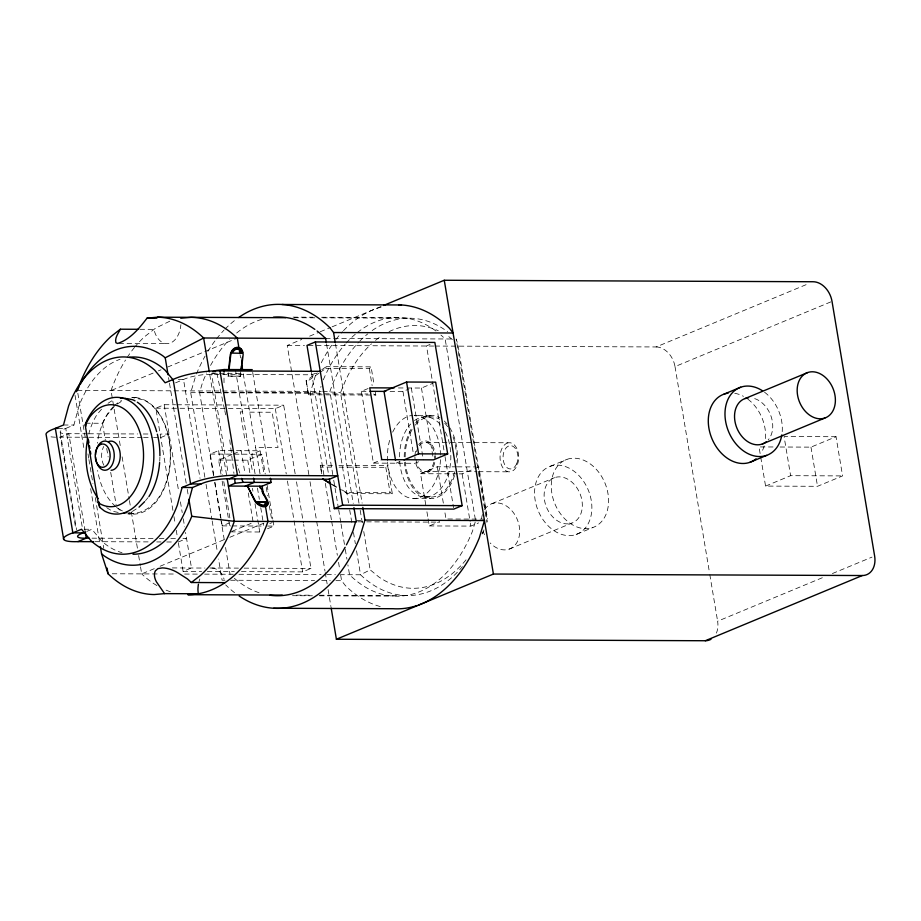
<?xml version="1.0" encoding="UTF-8"?>
<svg xmlns="http://www.w3.org/2000/svg" width="921" height="921" viewBox="0 0 921 921"><rect width="100%" height="100%" fill="white"/><g stroke="black" fill="none" stroke-linecap="round" stroke-linejoin="round"><path stroke-width="0.69" stroke-dasharray="4.61 3.45" d="M240.957 373.373L240.623 376.252L228.281 376.194L228.212 372.763M228.281 376.194L228.615 373.327M240.623 376.252L240.68 371.704M320.117 372.418L325.804 368.458L326.195 366.673L371.094 366.846L374.156 385.185M57.954 428.392L65.748 428.426L73.887 425.042L78.976 406.115A98.628 63.019 -89.8 0 1 120.064 359.294M204.876 477.274L190.716 392.668L195.885 375.261M213.522 475.558L199.604 392.381L202.689 381.996A139.382 89.061 -89.8 0 1 206.718 372.878M323.904 474.937L310.216 393.152L315.385 375.745A152 97.131 -89.8 0 1 316.49 373.097M332.792 474.637L319.103 392.864L321.038 386.371M475.19 522.115L472.485 531.21A139.382 89.061 -89.8 0 1 349.543 574.727L347.885 564.861M359.006 503.223L340.517 392.691L345.824 379.786A133.729 85.457 -89.8 0 1 371.474 343.844M482.109 534.03L483.18 531.452M101.517 409.212L97.004 414.6A57.816 36.944 -89.8 0 0 88.75 433.975M114.285 406.426L107.389 414.646A57.816 36.944 -89.8 0 0 97.315 443.185M145.483 500.667L148.074 497.57M325.804 368.458L369.298 368.63L371.094 366.846M339.124 467.154L385.818 467.338L387.614 465.566L392.334 493.771L347.436 493.587L342.474 490.743M375.342 392.231L375.814 395.051L308.477 394.787L306.117 380.684L317.273 372.901M321.74 369.781L326.195 366.673M308.477 394.787L306.474 381.927L318.977 373.212M108.033 403.283L113.617 399.691M117.312 404.043L124.013 399.737M132.325 511.454L137.908 507.862M466.026 559.841A133.729 85.457 -89.8 0 1 378.807 576.926L370.161 569.823L360.548 574.773L340.528 574.692M120.225 445.557L111.027 390.562L153.116 373.086M158.377 370.898L161.014 369.805M167.587 367.076L235.995 338.675M175.543 382.837L183.509 379.521A17.913 3.569 -9.5 0 1 211.623 374.387L311.908 374.789L316.674 372.809M215.203 372.901L211.623 374.387L228.166 473.198M308.846 474.614L287.237 345.467L301.743 339.435M309.663 336.153L318.896 332.32M320.22 331.767L330.777 327.381M332.101 326.84L382.238 306.014M172.918 510.372L155.822 408.187L164.168 404.71L175.554 404.756M160.738 437.556L169.084 434.09L160.496 434.056M228.373 408.475L275.321 408.659L283.68 405.194L295.319 474.741M430.072 344.408L426.492 345.893L444.785 455.17M213.764 475.19L210.23 454.065L218.588 450.599L260.148 450.772L264.154 474.706M418.571 461.789L414.991 463.286L373.419 463.113L361.4 391.298L369.758 387.833M220.994 474.142L218.634 460.051L231.896 454.548M233.232 453.995L241.187 450.691L244.951 473.221M260.148 450.772L251.801 454.237L255.336 475.363M390.067 391.413L402.972 391.471L408.936 388.984M233.876 460.12L247.737 460.178L261.932 454.283L265.236 473.993M407.024 387.983L421.45 388.04L433.077 383.217M86.954 531.336L91.904 529.276L101.529 540.915A98.628 63.019 -89.8 0 0 122.033 552.692M178.214 542.02L186.572 538.555L182.266 538.532M221.547 521.666L222.249 525.879L229.41 522.909M373.419 463.113L381.766 459.648M435.08 346.054L656.143 346.952L809.202 283.392M231.977 531.325L253.206 522.506L248.256 492.942M396.018 463.205L400.002 461.548M140.522 566.841L141.707 573.887L154.855 568.43M160.116 566.242L224.574 539.476M229.836 537.288L267.988 521.447M269.784 523.577L272.167 522.587M230.653 531.866L259.757 531.993L262.335 530.922M267.493 528.769L273.951 526.098L273.007 520.457M656.143 346.952A20.262 15.058 67.5 0 1 675.012 366.593L832.02 301.397M178.386 543.01L183.129 571.4L191.487 567.923L185.547 532.442M425.755 504.754L420.552 473.705L437.256 466.763L455.895 466.843M459.257 473.855L462.123 473.866L473.682 469.065M474.971 468.536L478.828 466.935L487.566 519.156M550.263 466.291L566.968 459.349M241.463 571.63L302.641 571.872L310.987 568.407L303.631 524.417M428.115 518.868L429.301 525.926L439.57 521.666M491.941 503.66L554.58 477.654M429.301 525.926L470.861 526.098L478.575 522.898M509.221 549.1L571.86 523.093A24.314 18.063 67.5 0 0 573.668 483.801A24.314 18.063 67.5 0 0 544.138 494.22A24.314 18.063 67.5 0 0 571.86 523.093M576.178 534.456A36.472 27.1 67.5 0 0 578.883 475.524A36.472 27.1 67.5 0 0 534.594 491.135A36.472 27.1 67.5 0 0 576.178 534.456L592.882 527.514A36.472 27.1 67.5 0 0 595.588 468.582A36.472 27.1 67.5 0 0 551.299 484.204A36.472 27.1 67.5 0 0 592.882 527.514M780.075 447.007L810.975 447.134L836.026 436.727L842.588 475.904L817.526 486.3L765.57 486.092L760.654 456.712M765.57 486.092L790.621 475.685L842.588 475.904M716.388 633.118A20.262 15.058 67.5 0 0 717.62 621.215L824.491 576.834M832.411 573.541L871.991 557.113M169.74 321.233L155.557 328.152L144.666 336.637A141.04 90.131 -89.8 0 0 135.456 346.273M129.251 513.411C141.753 514.448 152.725 506.688 159.333 496.592A57.816 36.944 -89.8 0 0 143.135 399.806L133.58 397.803M293.039 317.135L312.956 317.215M321.498 317.25L401.165 317.572M294.156 317.733L315.604 317.826M322.764 317.849L410.018 318.206M139.992 329.292L154.026 329.35L154.889 332.688A21.885 13.988 -89.8 0 0 169.694 343.257A21.885 13.988 -89.8 0 0 180.896 324.687M325.631 338.479L451.866 338.997M118.982 343.475L166.954 343.671M287.237 345.467L304.46 345.536M308.408 345.421L433.653 346.054M227.821 376.067L240.162 376.113M178.317 379.498L183.509 379.521L200.041 478.333M398.425 387.948L405.585 387.971M361.4 391.298L368.573 391.333M77.352 390.423L172.526 390.815M173.965 390.815L221.167 391.011M222.594 391.011L321.291 391.413M322.718 391.413L340.517 392.691M199.604 392.381L319.103 392.864M190.716 392.668L222.019 392.795M223.435 392.795L310.216 393.152M308.454 393.751L367.893 393.992M136.032 397.55L131.83 397.538A58.368 37.289 -89.8 0 1 170.627 458.612A58.368 37.289 -89.8 0 1 127.984 513.561M176.982 404.768L223.93 404.952M225.346 404.964L283.68 405.194M155.822 408.187L178.582 408.268M180.009 408.279L226.957 408.464M242.476 411.871L240.231 411.86L244.951 440.065L247.185 440.077M249.695 412.159L272.144 412.251L278.038 447.502L255.601 447.422M430.959 415.383L414.128 415.313A41.595 26.582 -89.8 0 1 440.537 455.653M425.341 416.833L430.947 416.856M85.665 423.2L102.496 423.269A58.368 37.289 -89.8 0 1 113.295 406.725M63.491 425.007L73.887 425.042M836.026 436.727L784.07 436.519L790.621 475.685M87.426 433.768L68.81 433.687L60.452 437.153A29.852 5.952 -9.5 0 1 56.734 437.222M88.865 433.768L137.574 433.964M143.308 433.987L151.896 434.021M87.679 437.268L60.452 437.153L75.81 528.907M89.107 437.268L142.11 437.487M143.549 437.487L152.138 437.521M153.577 437.533L159.298 437.556M426.135 442.437L510.303 442.771A14.586 9.325 -89.8 0 1 516.923 465.784A14.586 9.325 -89.8 0 1 500.863 463.321A14.586 9.325 -89.8 0 1 510.303 442.771M773.053 446.973L759.019 446.927L760.424 455.319M210.23 454.065L261.932 454.283M218.634 460.051L232.495 460.109M321.682 473.751L320.266 465.289L333.172 465.347M338.893 465.37L387.614 465.566M457.323 466.843L475.961 466.924M320.266 465.289L320.727 467.085L333.46 467.131M415.981 459.337A14.586 9.325 -89.8 0 0 424.247 471.483L457.058 471.61M458.485 471.621L477.032 471.69M478.46 471.69L508.415 471.817M420.552 473.705L457.818 473.855M341.795 489.822L346.561 492.551L390.067 492.723L392.334 493.771M425.042 497.075L430.648 497.098M413.805 498.503L430.648 498.572M127.938 513.999L130.747 514.01M484.699 519.145L445.994 518.995L444.578 510.522M356.07 520.342L363.185 520.365M358.096 521.816L365.246 521.839M366.685 521.85L439.628 522.138M222.249 525.879L230.849 525.914M232.288 525.926L263.82 526.052L263.348 523.232M267.62 526.064L273.951 526.098M84.11 529.241L91.904 529.276M92.019 538.175L153.623 538.417M159.345 538.44L165.078 538.463M170.811 538.486L176.544 538.509M95.128 541.686L150.998 541.905M156.731 541.928L161.025 541.951M166.759 541.974L173.919 541.997M172.331 567.923L204.923 568.061M209.976 568.004L238.435 568.119M244.123 568.142L310.987 568.407M183.129 571.4L201.63 571.469M207.317 571.492L234.348 571.607M112.247 573.771L174.599 574.025M184.614 574.059L198.913 574.117M204.635 574.14L233.243 574.255M238.965 574.278L321.084 574.612M326.771 574.635L335.313 574.669M224.943 580.218L222.099 580.207L218.553 559.059M230.63 580.242L314.568 580.575M321.682 580.61L330.225 580.644M335.912 580.667L341.599 580.691L345.214 585.399A152 97.131 -89.8 0 0 380.546 606.64M296.55 595.127L312.288 595.196M319.437 595.219L406.691 595.576M292.51 595.703L312.426 595.783M319.541 595.818L393.52 596.117M128.595 512.479L133.142 513.434M118.21 512.433L113.202 511.385A57.816 36.944 -89.8 0 1 104.303 505.583M373.546 394.015L375.814 395.051M332.251 484.365L337.017 487.094M332.55 485.068L341.242 490.041M116.576 507.413L121.204 511.017M452.372 339.561L449.126 336.89A133.729 85.457 -89.8 0 0 446.766 335.336M346.561 492.551L347.436 493.587M306.117 380.684L306.474 381.927M216.884 373.212L224.482 409.269M224.782 410.651L225.657 414.818M810.975 447.134L817.526 486.3M675.012 366.593L709.573 573.115M709.803 574.531L717.62 621.215M477.631 467.338L456.16 339.009L457.783 344.005L487.416 521.125L486.841 522.334L477.872 468.743M475.34 519.409L445.142 338.963A139.382 89.061 -89.8 0 0 440.952 335.071M462.123 473.866L470.159 521.862M470.389 523.278L470.861 526.098M445.027 456.597L453.569 507.69M437.256 466.763L443.634 504.881M421.45 388.04L433.238 458.451M411.319 387.994L423.338 459.809M426.93 511.811L427.874 517.464M402.972 391.471L413.333 453.42M369.298 368.63L372.13 385.554M385.818 467.338L390.067 492.723M335.463 343.798L362.126 503.142M360.192 510.303L362.333 523.059M363.749 531.555L370.161 569.823M326.575 344.12L353.238 503.419M348.518 502.854L329.879 391.448A141.04 90.131 -89.8 0 1 358.822 342.105M349.692 509.9L351.822 522.587M353.468 532.465L355.356 543.747M356.542 550.793L360.548 574.773A141.04 90.131 -89.8 0 0 462.4 566.622M333.736 480.267L338.444 508.461M338.686 509.877L340.805 522.564M341.046 523.968L345.053 547.937M345.294 549.353L346.941 559.22M311.505 372.372L328.682 475.017M325.32 483.387L331.456 520.054M331.698 521.459L337.351 555.305M338.537 562.351L339.711 569.408M340.655 575.049L341.599 580.691M320.727 467.085L322.051 474.96M310.032 481.718L316.444 520.031M316.686 521.447L324.998 571.124M325.24 572.54L327.139 583.902M328.083 589.578L330.938 606.605M296.504 481.833L303.389 522.99M275.321 408.659L286.247 473.947M287.444 481.05L302.641 571.872M252.699 372.452L269.692 473.993M267.113 485.252L272.766 519.053M266.273 487.382L267.689 495.832M269.335 505.687L271.695 519.766M240.139 355.046L240.611 357.866M259.998 473.728L243.202 373.385L209.539 373.247L226.531 474.776M257.454 488.038L259.342 499.297M260.758 507.747L263.107 521.827M235.396 369.574L252.619 472.508M247.737 460.178L249.856 472.841M252.446 488.337L252.918 491.158M255.036 503.822L259.757 531.993M218.588 450.599L222.594 474.545M223.768 481.579L230.135 519.605M222.168 481.176L229.951 527.652M214.938 482.236L221.305 520.25M214.697 482.604L220.591 517.855M220.833 519.26L224.367 540.408M225.553 547.454L230.031 574.244M206.051 484.319L211.957 519.571M212.187 520.987L217.379 552.001M168.543 377.61L169.257 381.858M169.487 383.274L186.307 483.767M187.251 489.419L188.437 496.5M164.168 404.71L178.778 491.964M180.424 501.853L182.22 512.583M183.267 518.788L184.603 526.766M173.965 516.612L175.151 523.669M176.245 530.243L177.511 537.783M122.113 456.839L129.193 499.147M129.435 500.564L130.379 506.205M131.323 511.834L137.459 548.502M138.634 555.559L140.291 565.425M102.496 423.269L105.316 440.1M106.721 448.515L108.125 456.931M110.704 472.358L116.104 504.616M77.825 393.244L85.146 436.968M87.979 453.892L88.681 458.117M88.923 459.533L92.929 483.502M95.289 497.605L103.785 548.363M75.027 395.247L84.03 449.034M90.661 488.66L99.894 543.862M85.112 531.083L68.81 433.687A17.913 3.569 -9.5 0 1 65.748 428.426L82.28 527.238M60.245 432.34L76.547 529.736M229.743 439.893L233.957 473.463M159.897 457.069A57.816 36.944 -89.8 0 1 159.724 461.179M122.435 510.913A57.816 36.944 -89.8 0 1 97.614 470.458M55.594 437.199A29.852 5.952 -9.5 0 1 48.548 436.324M754.69 398.62A24.314 18.063 67.5 0 1 771.222 416.787A24.314 18.063 67.5 0 1 768.149 439.996M484.573 509.716A24.314 18.063 67.5 0 1 511.028 509.82A24.314 18.063 67.5 0 1 516.589 543.056A24.314 18.063 67.5 0 1 490.133 542.953M484.527 534.733A24.314 18.063 67.5 0 1 483.525 532.396M481.602 518.765A24.314 18.063 67.5 0 1 482.42 514.563M321.279 362.77A152 97.131 -89.8 0 1 331.675 345.237M336.027 339.331A152 97.131 -89.8 0 1 342.531 331.687M343.498 330.662A152 97.131 -89.8 0 1 381.778 306.912M357.302 332.585A139.382 89.061 -89.8 0 1 436.589 331.502M323.283 379.832A139.382 89.061 -89.8 0 1 345.248 344.097M346.204 343.026A139.382 89.061 -89.8 0 1 356.162 333.506M234.544 592.675A152 97.131 -89.8 0 1 225.703 584.916M196.426 373.938A152 97.131 -89.8 0 1 205.061 356.139M207.824 351.419A152 97.131 -89.8 0 1 215.629 339.999M216.516 338.847A152 97.131 -89.8 0 1 223.987 330.179M224.954 329.177A152 97.131 -89.8 0 1 236.317 319.196M259.043 592.71A139.382 89.061 -89.8 0 1 232.104 576.235M210.564 365.418A139.382 89.061 -89.8 0 1 229.617 339.458M236.651 333.022A139.382 89.061 -89.8 0 1 263.855 318.793M483.962 529.897A141.04 90.131 -89.8 0 1 482.42 533.581M440.48 459.706A41.595 26.582 -89.8 0 1 414.68 498.491A41.595 26.582 -89.8 0 1 387.591 462.25M387.499 460.891A41.595 26.582 -89.8 0 1 390.205 438.419M392.668 432.145A41.595 26.582 -89.8 0 1 412.735 415.371M415.693 422.843A41.595 26.582 -89.8 0 1 440.031 417.915M444.233 421.001A41.595 26.582 -89.8 0 1 447.111 424.04M449.713 427.632A41.595 26.582 -89.8 0 1 456.655 466.521M454.571 475.466A41.595 26.582 -89.8 0 1 426.308 498.008A41.595 26.582 -89.8 0 1 404.423 462.319M404.227 456.885A41.595 26.582 -89.8 0 1 412.113 427.505M372.176 330.547A141.04 90.131 -89.8 0 1 447.618 331.756M359.743 341.15A141.04 90.131 -89.8 0 1 367.778 333.851M419.297 445.683A14.586 9.325 -89.8 0 1 433.699 450.933M434.493 455.837A14.586 9.325 -89.8 0 1 434.47 458.382M433.906 462.089A14.586 9.325 -89.8 0 1 424.247 471.483M416.476 451.82A14.586 9.325 -89.8 0 1 417.627 448.458M415.313 425.088A40.121 25.638 -89.8 0 1 439.708 419.297M444.705 423.176A40.121 25.638 -89.8 0 1 448.239 427.459M453.086 436.991A40.121 25.638 -89.8 0 1 456.298 460.995M454.617 471.713A40.121 25.638 -89.8 0 1 427.54 496.799A40.121 25.638 -89.8 0 1 405.367 462.135M405.159 456.897A40.121 25.638 -89.8 0 1 412.113 429.612M111.027 390.562A141.04 90.131 -89.8 0 1 125.509 360.042M127.075 357.59A141.04 90.131 -89.8 0 1 134.581 347.321M170.408 591.743A141.04 90.131 -89.8 0 1 165.158 589.762M156.938 585.595A141.04 90.131 -89.8 0 1 141.707 573.887M103.889 465.266A14.586 9.325 -89.8 0 1 103.716 446.501M418.71 444.544A16.06 10.269 -89.8 0 1 435.322 454.329M435.426 455.722A16.06 10.269 -89.8 0 1 435.403 458.52M434.781 462.607A16.06 10.269 -89.8 0 1 425.49 473.014A16.06 10.269 -89.8 0 1 415.832 463.597M415.06 459.579A16.06 10.269 -89.8 0 1 414.922 456.781M414.98 455.388A16.06 10.269 -89.8 0 1 415.59 451.302M414.485 420.563A40.121 25.638 -89.8 0 1 442.633 427.436M445.327 432.007A40.121 25.638 -89.8 0 1 434.298 494.404A40.121 25.638 -89.8 0 1 399.599 459.487M399.553 456.874A40.121 25.638 -89.8 0 1 410.616 424.028M389.042 331.687A133.729 85.457 -89.8 0 1 438.304 330.743M375.515 340.367A133.729 85.457 -89.8 0 1 381.801 335.808M239.794 473.083A237.1 176.141 67.5 0 1 237.227 465.082M224.033 382.756A237.1 176.141 67.5 0 1 224.056 373.477M212.003 568.084A21.885 13.988 -89.8 0 1 224.079 579.067M199.028 581.554A21.885 13.988 -89.8 0 1 199.857 578.987M114.227 405.827A58.368 37.289 -89.8 0 1 121.595 400.485M734.751 393.302A36.472 27.1 67.5 0 1 743.454 396.341M747.864 399.161A36.472 27.1 67.5 0 1 765.328 440.399M764.188 445.96A36.472 27.1 67.5 0 1 760.953 453.247M764.568 392.231A36.472 27.1 67.5 0 1 782.033 433.457M516.52 464.08A11.651 7.437 -89.8 0 0 511.236 445.706A11.651 7.437 -89.8 0 0 503.695 462.112A11.651 7.437 -89.8 0 0 516.52 464.08"/><path stroke-width="1.38" d="M228.5 370.23L230.331 354.527A8.059 6.102 -74.4 0 1 236.57 347.424A8.059 6.102 -74.4 0 1 242.568 352.674M229.087 369.321L230.791 354.654A8.059 6.102 -74.4 0 1 237.802 347.493A8.059 6.102 -74.4 0 1 243.132 354.7L241.429 369.367M240.853 370.277L241.348 365.994M241.682 363.139L242.35 357.429M85.193 425.076L85.665 423.2A58.368 37.289 -89.8 0 1 134.673 404.595A58.368 37.289 -89.8 0 1 150.607 479.323A58.368 37.289 -89.8 0 1 104.372 510.948L99.744 507.356L98.11 502.256L85.193 425.076L89.59 417.282A51 32.592 -89.8 0 1 142.939 445.833A51 32.592 -89.8 0 1 100.297 503.96L98.11 502.256M320.255 371.324L219.981 370.921A29.852 5.952 -9.5 0 0 173.125 379.487L190.601 483.939L200.997 483.986A17.913 3.569 -9.5 0 1 229.11 478.839L329.384 479.242L337.742 475.777L237.457 475.374A29.852 5.952 -9.5 0 0 190.601 483.939L182.093 487.474L177.362 505.076A98.628 63.019 -89.8 0 1 91.133 540.869L81.52 529.241L72.84 532.845A29.852 5.952 -9.5 0 0 77.94 541.617L93.7 541.675M200.997 483.986L192.477 487.52L187.757 505.111A98.628 63.019 -89.8 0 1 132.992 554.235M355.679 521.643L352.985 530.726A139.382 89.061 -89.8 0 1 346.423 544.864M362.828 507.367L364.958 520.054L359.789 537.461A152 97.131 -89.8 0 1 239.184 596.025M188.909 499.332L191.752 516.313L190.29 519.87A111.798 71.435 -89.8 0 1 103.935 555.731L101.552 553.774L100.366 546.694M138.587 329.292L120.352 329.211C118.325 333.379 114.561 337.834 115.896 342.716L117.566 343.475C130.218 339.469 139.267 328.302 147.072 318.125L157.491 317.192L285.568 317.699M265.501 505.065A6.597 3.88 37.5 0 0 266.411 502.313L266.768 501.841L257.224 501.818L258.364 502.912A6.597 3.88 37.5 0 0 264.385 505.157A6.597 3.88 37.5 0 0 266.768 501.841M144.62 501.692L139.025 507.149M120.352 329.211L110.992 336.499A141.04 90.131 -89.8 0 0 77.352 390.423M198.429 584.259A21.885 13.988 -89.8 0 0 197.934 589.924L198.245 593.757L164.571 593.631L156.34 581.715A23.198 12.917 33.6 0 1 155.407 570.801L157.917 568.614L162.407 567.889A23.198 14.563 31 0 1 177.845 572.793L187.435 578.929L191.338 582.509L200.674 575.245A141.04 90.131 -89.8 0 0 234.314 521.321L227.234 479.012M80.127 384.633A111.798 71.435 -89.8 0 1 162.844 355.84L165.227 357.797L203.633 337.995L325.988 338.491M173.125 379.487L165.147 382.791L154.809 370.277A98.628 63.019 -89.8 0 0 68.58 406.08L63.491 425.007L55.352 428.38A29.852 5.952 -9.5 0 0 46.188 434.908L63.676 539.372M212.924 371.842L216.297 370.438L224.171 369.528L252.227 369.632M383.55 305.473L444.256 280.26L813.162 281.745A20.262 15.058 67.5 0 1 832.02 301.397L874.628 556.008A20.262 15.058 67.5 0 1 862.321 575.533L705.302 640.74L336.395 639.255L331.169 608.021M329.315 478.816L334.3 508.622L453.811 509.106L462.158 505.641L434.85 342.428L315.339 341.944L306.992 345.41L311.263 370.956M394.119 387.925L369.758 387.833L381.766 459.648L433.469 459.855L447.675 453.961L435.656 382.146L406.552 382.031L384.011 391.39L395.546 460.385M57.954 428.392L55.352 428.38L72.84 532.845L83.224 532.879L85.711 531.854M77.94 541.617L86.286 538.152L89.153 538.163M229.11 478.839L237.457 475.374L219.981 370.921M271.108 482.454L243.052 482.339L235.177 483.249L228.42 486.058L262.082 486.196L271.108 482.454L270.394 478.218M245.251 486.127L254.265 482.385L253.563 478.149M403.985 459.901L418.571 453.846L447.675 453.961M334.3 508.622L342.658 505.157L462.158 505.641M723.975 394.153L740.68 387.223M745.008 398.574L807.648 372.568M762.289 444.026L824.928 418.007A24.314 18.063 67.5 0 0 826.736 378.727A24.314 18.063 67.5 0 0 797.195 389.134A24.314 18.063 67.5 0 0 824.928 418.007M749.901 462.319L766.606 455.388M336.395 639.255L493.414 574.048L862.321 575.533M120.455 398.309L125.809 398.309M124.116 513.112L126.856 512.56M180.746 318.252L191.165 317.319A141.04 90.131 -89.8 0 1 237.307 338.134L239.897 353.641M164.571 593.631L154.175 594.563A141.04 90.131 -89.8 0 1 108.033 573.748L101.552 553.774M266.411 502.313L256.867 502.29L257.995 503.384A6.597 3.88 37.5 0 0 259.308 504.328M281.999 304.483L401.51 304.966M147.072 318.125L156.892 318.159M238.631 317.526A152 97.131 -89.8 0 1 329.96 327.807L333.575 332.527L453.074 332.999L449.471 328.29A152 97.131 -89.8 0 0 398.712 304.863M370 391.333L385.772 391.402M182.093 487.474L192.477 487.52M364.958 520.054L484.458 520.538L479.288 537.945A152 97.131 -89.8 0 1 418.433 605.085M356.669 521.804L234.314 521.321L191.752 516.313M191.338 582.509L225.012 582.648M282.252 595.07L187.849 594.69C205.245 594.747 221.593 586.861 234.348 575.383A141.04 90.131 -89.8 0 0 267.988 521.447L264.684 501.703M273.664 608.24L393.175 608.723A152 97.131 -89.8 0 0 417.063 605.558M241.912 353.284L231.896 353.088L233.071 351.822A6.597 4.996 -74.4 0 1 238.251 348.99A6.597 4.996 -74.4 0 1 241.912 353.284L241.452 353.146A6.597 4.996 -74.4 0 0 235.914 349.001M127.121 398.586L132.739 399.76A57.816 36.944 -89.8 0 1 135.042 400.865M329.868 482.995L322.707 478.897L331.318 484.365M172.952 379.705L165.193 370.311A98.628 63.019 -89.8 0 0 129.631 357.187M262.059 491.503L267.217 501.208M444.256 280.26L493.414 574.048M406.552 382.031L418.571 453.846M333.575 332.527L335.221 342.393M326.345 342.716L325.631 338.479A139.382 89.061 -89.8 0 0 317.089 331.03M353.94 507.655L356.07 520.342M315.339 341.944L342.658 505.157M241.786 364.923L242.499 369.148M262.082 486.196L263.498 494.658M260.113 487.854L259.837 486.184L267.574 500.748A8.059 4.743 37.5 0 1 264.373 506.32A8.059 4.743 37.5 0 1 255.232 500.69L247.496 486.138L254.875 501.162A8.059 4.743 37.5 0 0 263.233 506.734A8.059 4.743 37.5 0 0 267.677 502.693M209.297 371.842L203.633 337.995A141.04 90.131 -89.8 0 0 157.491 317.192M165.227 357.797L168.071 374.778M85.665 423.2L86.125 426.009M88.474 440.031L88.946 442.84M89.418 445.637L89.89 448.446M90.35 451.255L90.822 454.053M98.8 501.738L99.744 507.356M107.089 568.107L108.033 573.748M85.342 532.499L86.286 538.152A17.913 3.569 -9.5 0 1 83.224 532.879M234.659 479.058L235.177 483.249M137.31 402.212A57.816 36.944 -89.8 0 1 156.662 431.661M157.353 434.205A57.816 36.944 -89.8 0 1 159.92 455.699M159.632 462.561A57.816 36.944 -89.8 0 1 148.937 496.546M98.236 498.664A57.816 36.944 -89.8 0 1 87.84 437.866M766.399 441.689A24.314 18.063 67.5 0 1 736.881 428.046A24.314 18.063 67.5 0 1 748.497 397.837M273.445 317.181A139.382 89.061 -89.8 0 1 314.855 329.384M345.11 547.304A139.382 89.061 -89.8 0 1 269.934 595.231M95.611 454.652A14.586 9.325 -89.8 0 1 109.703 443.116A14.586 9.325 -89.8 0 1 109.921 467.949A14.586 9.325 -89.8 0 1 95.634 457.184M108.402 441.666A14.586 9.325 -89.8 0 1 120.167 453.535A14.586 9.325 -89.8 0 1 111.073 470.286M232.61 351.695A6.597 4.996 -74.4 0 1 234.694 349.577M264.569 505.514A6.597 3.88 37.5 0 1 263.418 505.652M76.489 391.69A111.798 71.435 -89.8 0 1 78.872 386.947M243.052 482.339A237.1 176.141 67.5 0 1 241.613 478.379M224.091 372.153A237.1 176.141 67.5 0 1 224.171 369.528M711.024 639.266A20.262 15.058 67.5 0 1 705.302 640.74M756.083 458.819A36.472 27.1 67.5 0 1 712.083 439.018A36.472 27.1 67.5 0 1 728.143 393.163M781.825 434.896A36.472 27.1 67.5 0 1 747.138 453.201A36.472 27.1 67.5 0 1 726.036 404.918A36.472 27.1 67.5 0 1 762.565 390.826M101.287 444.198L99.433 445.165A11.674 7.46 -89.8 0 0 95.588 459.349A11.674 7.46 -89.8 0 0 104.061 467.12L105.903 466.153A11.674 7.46 -89.8 0 0 109.76 451.969A11.674 7.46 -89.8 0 0 101.287 444.198"/></g></svg>
